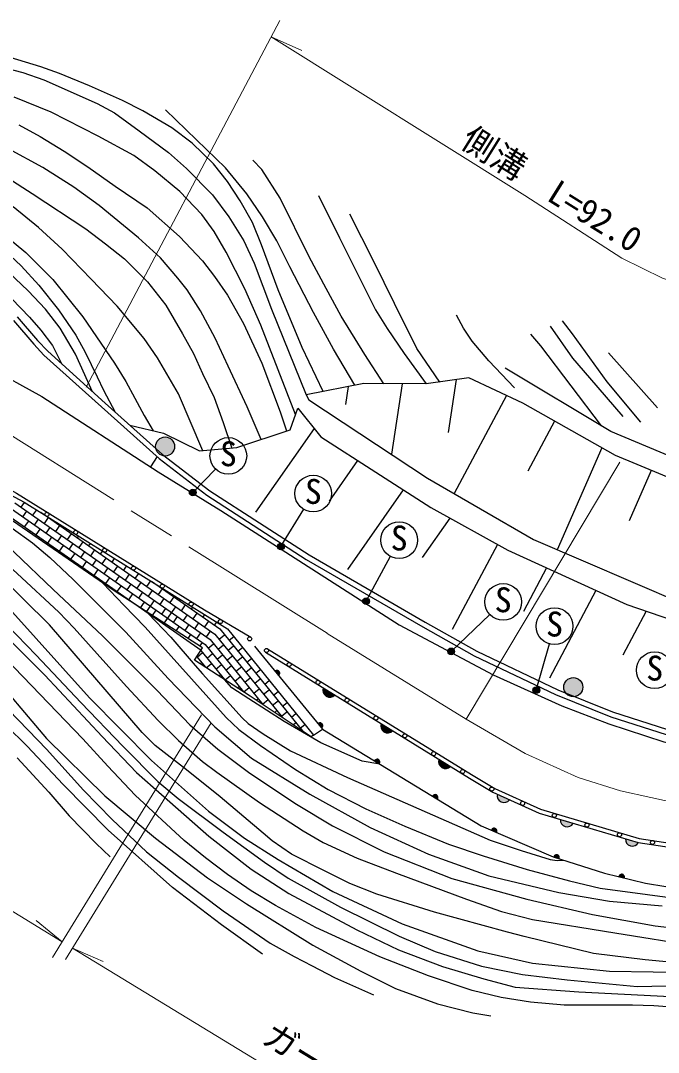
# Model space of a CAD drawing. Units: millimetres at full size, sheet at 1:1000; details may follow other scales. Extents: x 40000 to 680000, y 20000 to 380000.
# Drawn here: x 415236 to 462139, y 260127 to 336054 of the extents above; entities that cross this region are included whole.
import ezdxf
from ezdxf.enums import TextEntityAlignment as Align

# ---------------------------------------------------------------- set-up
doc = ezdxf.new("R2010")
doc.units = ezdxf.units.MM
doc.header["$LTSCALE"] = 1000
doc.linetypes.add('CHAIN', pattern=[18.5, 12, -1.5, 3.5, -1.5])
for name, color, linetype, lineweight in [('M-BGD', 7, 'Continuous', 25), ('M-BGD-EXST', 7, 'Continuous', 25), ('M-BMK', 2, 'CHAIN', 13), ('M-STR-HTXT', 7, 'Continuous', 13)]:
    doc.layers.add(name, color=color, linetype=linetype, lineweight=lineweight)
doc.styles.add('ＭＳ ゴシック', font='')
doc.styles.get('ＭＳ ゴシック').set_extended_font_data('MS Gothic')

msp = doc.modelspace()

# ---------------------------------------------------------------- hatches: boundary and pattern name
at = {"layer": 'M-BGD'}
for points in [[(425161, 304713, -1), (426561, 304713, -1)], [(434193, 287863), (433939, 288173, -0.4608), (434248, 288167, -0.4608)], [(455184, 287002, -1), (456584, 287002, -1)], [(437497, 286944), (438340, 286424, -0.82183)], [(437110, 284308), (437364, 283997, 0.4608), (437419, 284301, 0.4608)], [(441752, 284318), (442595, 283798, -0.82183)], [(441265, 281575), (441608, 281365, 0.4608), (441559, 281671, 0.4608)], [(446007, 281692), (446850, 281172, -0.82183)], [(445535, 278973), (445878, 278764, 0.4608), (445829, 279069, 0.4608)], [(450299, 279132), (451201, 278722, -0.82183)], [(454930, 277274), (455880, 276993, -0.82183)], [(449858, 276474), (450227, 276316, 0.4608), (450136, 276611, 0.4608)], [(460674, 275572), (459724, 275853, 0.82183)], [(454453, 274502), (454835, 274379, 0.4608), (454716, 274665, 0.4608)], [(459235, 273052), (459626, 272958, 0.4608), (459485, 273233, 0.4608)]]:
    msp.add_hatch(color=256, dxfattribs=at).paths.add_polyline_path(points)
at = {"layer": 'M-BGD-EXST'}
for points in [[(428116, 301450, -1), (427677, 301211, -0.41421), (427777, 301550, -0.41421)], [(434603, 297477, -1), (434164, 297238, -0.41421), (434264, 297577, -0.41421)], [(440862, 293454, -1), (440423, 293215, -0.41421), (440523, 293554, -0.41421)], [(447121, 289754, -1), (446682, 289514, -0.41421), (446782, 289854, -0.41421)], [(453381, 286899, -1), (452941, 286659, -0.41421), (453041, 286999, -0.41421)]]:
    msp.add_hatch(color=256, dxfattribs=at).paths.add_polyline_path(points)

# ---------------------------------------------------------------- linework, layer by layer
at = {"layer": 'M-BGD'}
for p, q in [((462068, 307564), (458465, 311610)), ((439325, 309120), (439126, 307811)), ((443303, 309326), (442514, 304138)), ((447279, 309639), (446687, 305744)), ((450978, 308465), (447131, 301247)), ((436823, 306030), (432506, 299877)), ((454507, 306586), (452547, 302910)), ((457990, 304619), (454696, 297112)), ((425266, 303968), (424785, 303225)), ((440017, 303678), (437927, 300700)), ((461621, 302956), (459994, 299247)), ((443382, 301516), (439278, 295668)), ((414559, 300118), (428813, 290138)), ((414804, 300578), (429171, 290522)), ((415276, 300251), (415517, 300595)), ((415404, 299527), (415702, 299953)), ((416128, 299655), (416415, 300065)), ((414299, 299666), (428508, 289716)), ((415531, 298803), (415830, 299229)), ((416256, 298931), (416554, 299357)), ((416725, 299872), (429529, 290906)), ((416980, 299058), (417278, 299484)), ((417704, 299186), (417727, 299219)), ((446800, 299443), (444771, 296551)), ((415879, 298392), (415957, 298505)), ((416383, 298206), (416682, 298632)), ((417108, 298334), (417406, 298760)), ((417832, 298462), (418130, 298888)), ((418556, 298590), (418612, 298669)), ((416735, 297802), (416809, 297908)), ((417235, 297610), (417534, 298036)), ((417959, 297738), (418258, 298164)), ((418684, 297865), (418982, 298291)), ((419408, 297993), (419496, 298119)), ((419536, 297269), (419834, 297695)), ((417590, 297211), (417661, 297312)), ((418087, 297013), (418385, 297439)), ((418811, 297141), (419110, 297567)), ((419663, 296545), (419962, 296971)), ((420260, 297397), (420380, 297569)), ((420388, 296672), (420686, 297098)), ((421112, 296800), (421265, 297018)), ((450298, 297503), (446985, 291238)), ((418446, 296620), (418513, 296715)), ((418939, 296417), (419237, 296843)), ((419302, 296029), (419365, 296119)), ((419791, 295820), (420089, 296246)), ((420515, 295948), (420814, 296374)), ((421239, 296076), (421538, 296502)), ((421964, 296204), (422149, 296468)), ((420158, 295438), (420217, 295522)), ((420643, 295224), (420941, 295650)), ((421367, 295352), (421665, 295778)), ((422091, 295479), (422390, 295905)), ((422816, 295607), (423033, 295918)), ((423668, 295010), (423918, 295368)), ((453907, 295783), (452215, 292583)), ((421014, 294847), (421069, 294926)), ((421495, 294627), (421793, 295053)), ((422219, 294755), (422517, 295181)), ((422943, 294883), (423242, 295309)), ((423795, 294286), (424093, 294712)), ((424519, 294414), (424802, 294818)), ((424863, 294808), (429887, 291290)), ((421870, 294256), (421921, 294329)), ((422347, 294031), (422645, 294457)), ((423071, 294159), (423369, 294585)), ((423199, 293434), (423497, 293860)), ((423923, 293562), (424221, 293988)), ((424647, 293690), (424945, 294116)), ((425371, 293817), (425670, 294243)), ((426096, 293945), (426129, 293992)), ((457548, 294125), (454128, 287660)), ((422739, 293685), (422773, 293733)), ((424051, 292839), (424349, 293264)), ((424489, 292557), (425073, 293391)), ((425499, 293093), (425797, 293519)), ((426223, 293221), (426522, 293647)), ((426947, 293349), (427013, 293442)), ((424926, 292275), (425201, 292667)), ((425627, 292369), (425925, 292795)), ((425801, 291711), (426649, 292923)), ((427075, 292624), (427373, 293050)), ((427203, 291900), (427501, 292326)), ((427799, 292752), (427897, 292892)), ((427927, 292028), (428225, 292454)), ((428651, 292156), (428781, 292341)), ((461241, 292602), (459523, 289354)), ((425801, 291711), (426053, 292071)), ((426479, 291772), (426777, 292198)), ((427331, 291176), (427629, 291602)), ((428055, 291304), (428353, 291730)), ((428779, 291431), (429077, 291857)), ((429503, 291559), (429666, 291791)), ((426689, 291167), (426905, 291474)), ((427550, 290583), (427757, 290878)), ((428183, 290579), (428481, 291005)), ((428907, 290707), (429205, 291133)), ((429529, 290906), (434507, 284758)), ((429834, 290529), (430239, 290856)), ((429887, 291290), (435958, 283793)), ((428425, 290019), (428608, 290281)), ((428813, 290138), (431624, 286666)), ((429026, 289875), (429430, 290202)), ((429171, 290522), (433057, 285724)), ((429758, 289798), (430162, 290125)), ((430489, 289721), (430893, 290048)), ((430566, 290452), (430910, 290731)), ((428218, 289220), (428622, 289547)), ((428498, 289700), (430224, 287569)), ((428949, 289143), (429353, 289471)), ((429681, 289066), (430085, 289394)), ((430412, 288990), (430816, 289317)), ((431220, 289644), (431563, 289922)), ((428202, 289240), (428824, 288471)), ((428432, 288724), (428545, 288816)), ((428892, 288428), (429277, 288739)), ((429604, 288335), (430008, 288662)), ((430335, 288258), (430739, 288585)), ((431143, 288913), (431548, 289240)), ((431875, 288836), (432217, 289113)), ((429812, 287835), (429931, 287931)), ((430272, 287538), (430662, 287854)), ((430990, 287450), (431394, 287777)), ((431067, 288181), (431471, 288509)), ((431798, 288104), (432202, 288432)), ((432529, 288028), (432870, 288303)), ((431192, 286945), (431317, 287046)), ((431721, 287373), (432125, 287700)), ((432452, 287296), (432857, 287623)), ((433184, 287219), (433523, 287494)), ((431652, 286648), (432048, 286969)), ((432376, 286565), (432780, 286892)), ((433107, 286488), (433511, 286815)), ((433838, 286411), (434176, 286685)), ((432566, 286050), (432703, 286161)), ((433030, 285757), (433434, 286084)), ((433761, 285680), (434165, 286007)), ((434493, 285603), (434830, 285876)), ((433927, 285145), (434089, 285276)), ((434416, 284872), (434820, 285199)), ((435147, 284795), (435483, 285066)), ((435288, 284239), (435474, 284391)), ((435802, 283986), (436136, 284257)), ((436773, 283469), (437439, 283906))]:
    msp.add_line(p, q, dxfattribs=at)
for points in [[(416715, 332661), (412757, 333854), (409486, 334499), (406537, 334867), (402799, 335259), (400172, 335443), (397638, 335466), (394874, 335397), (392101, 335097), (389406, 334637), (386984, 334153), (384197, 333209), (381474, 332241), (379516, 331666), (377392, 331205), (374602, 330905), (370611, 330651), (362889, 330098)], [(411777, 333176), (415385, 332246), (416941, 331705), (420860, 329955), (422136, 329257), (423949, 327940), (426104, 326343), (427444, 325174), (429349, 323228), (430543, 321627), (431661, 319840), (432418, 318195), (433679, 314818), (436233, 308520)], [(437496, 308765), (435939, 311997), (434180, 316252), (432950, 319551), (432294, 321208), (431374, 322795), (430443, 324219), (429419, 325523), (427855, 327041), (426350, 328177), (424233, 329409), (422728, 330166), (420312, 331261), (418105, 332156), (416715, 332661)], [(435461, 307063), (432898, 313633), (431731, 316309), (430358, 319012), (429458, 320538), (428574, 321799), (426937, 323471), (425101, 324998), (423558, 326136), (420943, 327548), (417491, 329308), (414751, 330419)], [(439823, 309217), (438241, 311868), (436780, 314587), (435031, 317947), (434070, 319848), (433018, 321620), (431875, 323312), (430309, 325232), (428160, 327290), (425898, 329492)], [(415094, 328378), (416683, 327524), (418448, 326445), (420187, 325300), (422180, 323870), (424553, 322266), (426911, 320163), (428612, 318386), (429487, 317222), (430439, 315853), (431637, 313773), (432982, 310850), (434312, 307260), (434784, 305861)], [(432919, 305232), (431885, 307643), (430511, 310616), (429550, 312697), (428455, 314707), (427475, 316238), (426788, 317096), (425518, 318605), (423910, 320074), (421023, 322449), (419143, 323793), (416866, 325245), (414350, 326615)], [(441936, 309335), (440542, 311484), (438820, 314305), (437706, 316334), (436464, 318666), (434327, 322987), (432972, 325094), (432320, 325790)], [(412469, 325641), (416090, 323335), (420040, 320724), (421481, 319626), (422873, 318535), (424566, 316834), (425925, 315111), (427131, 313002), (427946, 311560), (428600, 310097), (429475, 308323), (430121, 306483), (430772, 304596)], [(437139, 323179), (438676, 320062), (441347, 314772), (442186, 313388), (443444, 311564), (445070, 309314)], [(428628, 304405), (426842, 308592), (425299, 311251), (424322, 312669), (422337, 315038), (420428, 317039), (418283, 319241), (416546, 320825), (414688, 322363)], [(420526, 308742), (419264, 311504), (418133, 313414), (417055, 314817), (415800, 316178), (414369, 317523), (413015, 318424), (410926, 319550), (409395, 320173), (407043, 320910), (405897, 321221), (404799, 321475), (402828, 321752), (401320, 321858), (400178, 321809), (398684, 321738), (396290, 321348), (394638, 321078), (392649, 320576), (390986, 320147)], [(446056, 309459), (444376, 311919), (442725, 315245), (441208, 318323), (439445, 321801)], [(413016, 321118), (415612, 318982), (417598, 317014), (419820, 314262), (422131, 310858), (422973, 309493), (423630, 308280), (424315, 307001), (424975, 305876)], [(402371, 319939), (403412, 319939), (405720, 319771), (407410, 319506), (409216, 318792), (410641, 318261), (412304, 317409), (413521, 316485), (414583, 315592), (415898, 314234), (416709, 313285), (417575, 312141), (418277, 310773)], [(414084, 319134), (415284, 318019), (416585, 316591), (418013, 314771), (419299, 312909), (419974, 311659), (420862, 309840), (421338, 308853), (422186, 307249)], [(394022, 317827), (397726, 316336), (401571, 314987), (406688, 313249), (412768, 310590), (416806, 308389), (425352, 302857), (429959, 300008), (443081, 291592), (449981, 287918), (455036, 285619), (458485, 284303), (462531, 282972), (466281, 282201), (469382, 281859), (472504, 281720), (475514, 281831), (478259, 282178), (481076, 282733), (485086, 283995), (493086, 286823), (499742, 289264)], [(451565, 309029), (449677, 311008), (448457, 312454), (447813, 313413), (447305, 314383)], [(414714, 313985), (416198, 312254), (416953, 311445), (421185, 307625), (425418, 303831), (428923, 301138), (436245, 296400), (444807, 291438), (448602, 289318), (454580, 286460), (458634, 284810), (462715, 283519)], [(414991, 314258), (416487, 312512), (417225, 311721), (421444, 307913), (425666, 304130), (429147, 301455), (436448, 296731), (444998, 291775), (448780, 289663), (454737, 286815), (458766, 285175), (462819, 283893)], [(460860, 306513), (458375, 309464), (455816, 313006), (455099, 313958)], [(457948, 306232), (453491, 312112), (452748, 312985)], [(459561, 306933), (457092, 309758), (455858, 311225), (454210, 313572)], [(487793, 306460), (482618, 304323), (466959, 302342), (458647, 305813), (450876, 310469)], [(367404, 304173), (371486, 306020), (374550, 307180), (378446, 308274), (381672, 308894), (386059, 309374), (391345, 309274), (396443, 308579), (401742, 307300), (407765, 304728), (415494, 300609), (430446, 291306), (436773, 283469), (436615, 283356), (432123, 286345), (428034, 288981), (428622, 289892), (422114, 294087), (414242, 299523), (407958, 300521), (398386, 302700), (388893, 307546), (382255, 304711), (388171, 309334)], [(381414, 309216), (386404, 309601), (391068, 309601), (395499, 308927), (398802, 308319), (402046, 307472), (408207, 304924), (411053, 303454), (414942, 301282), (428748, 292691), (432154, 290689)], [(488605, 305143), (481454, 302433), (474076, 301025), (466249, 301025), (458993, 304053), (452163, 307909), (448188, 309773), (445070, 309314), (440483, 309345), (436233, 308520), (436444, 308138), (445170, 302387), (452950, 297860), (463923, 293156), (472780, 293499), (480645, 294492), (494116, 298091)], [(423257, 306289), (425745, 305690), (428391, 304384), (431130, 304628), (435055, 305952), (435633, 307532), (437306, 305420), (445395, 300222), (451074, 297073), (459818, 293091), (463178, 291936), (471801, 290299), (480689, 291672), (491568, 295523), (494469, 297261)], [(398386, 302700), (400310, 301785), (401919, 300840), (403947, 299518), (406202, 297876), (409917, 294942), (413418, 291474), (417017, 287891), (421230, 283381), (423756, 280723), (426206, 278562), (429071, 276039), (432184, 273615), (434967, 271825), (439972, 269146), (443025, 267661), (446262, 266443), (449298, 265542), (451618, 264925), (456288, 264574), (463013, 264241)], [(404626, 301280), (406202, 299885), (408182, 297875), (410669, 295249), (416373, 289349), (419671, 285883), (422769, 282624), (425331, 280048), (426816, 278799), (430128, 276328), (433162, 274122), (434908, 272935), (438773, 270821), (443065, 268681), (445712, 267549), (449132, 266463), (452159, 265845), (455435, 265460), (460592, 264964), (467000, 265119)], [(406674, 300814), (408168, 299335), (410989, 296521), (414409, 292763), (420300, 286207), (424861, 281601), (429052, 277881), (431705, 275880), (434170, 274311), (438199, 271953), (443307, 269583), (448854, 267597), (452881, 266701), (458546, 266100), (464966, 266013)], [(465561, 266524), (461168, 266931), (457380, 267394), (452270, 268650), (451038, 268969), (445681, 270444), (441428, 271771), (439456, 272563), (437573, 273484), (435162, 274717), (433726, 275688), (433074, 276251), (429908, 278931), (427438, 280912), (425140, 282704), (424184, 283665), (417359, 291582), (411536, 297299), (410111, 298913), (408868, 300377)], [(410069, 300186), (411955, 298121), (414990, 295372), (418049, 292516), (419169, 291345), (420864, 289454), (423024, 287046), (425360, 284538), (426843, 283079), (428603, 281535), (429657, 280753), (432809, 278517), (436021, 276437), (437493, 275563), (439987, 274428), (442878, 273321), (448036, 271396), (450613, 270484), (452885, 269893), (458947, 268920), (465051, 267954)], [(411790, 299912), (414770, 296938), (417625, 294192), (421263, 290780), (425282, 286752), (427689, 284232), (429738, 282449), (432093, 280675), (435516, 278384), (438181, 276802), (441971, 274880), (446961, 272934), (452456, 271393), (457289, 270280), (461897, 269449), (466105, 268939)], [(413064, 299710), (414622, 298696), (416105, 297612), (417389, 296546), (419101, 294920), (422983, 291054), (426097, 287650), (429526, 284089), (432209, 281779), (436503, 279128), (440949, 276673), (445223, 274719), (449669, 273121), (454827, 271899), (458553, 271254), (462412, 270907)], [(421283, 294662), (422819, 293046), (424385, 291426), (430343, 284778), (431288, 283887), (432871, 282700), (435462, 280932), (437851, 279483), (440626, 278041), (443482, 276761), (446693, 275458), (449256, 274588), (452490, 273588), (455613, 272744), (457870, 272217), (461351, 271741), (466077, 271105)], [(424596, 292456), (426281, 290670), (428084, 288606), (428607, 287979), (431520, 284752), (431974, 284333), (433084, 283565), (435077, 282324), (439283, 280356), (449779, 275740), (452042, 274993), (454190, 274332), (454686, 274252), (455190, 274265)], [(464812, 263341), (461800, 263541), (460230, 263591), (455218, 263592), (452745, 263819), (450570, 264154), (448450, 264668), (445231, 265761), (441659, 267164), (436943, 269324), (433985, 270931), (432193, 272016), (430444, 273211), (428844, 274432), (427273, 275711), (423660, 279064), (421657, 281196), (419819, 283209), (411599, 291703)], [(432429, 290014), (437439, 283906), (449098, 276801), (454404, 274518), (458168, 273309), (461203, 272578), (465668, 271839), (468093, 271621), (469108, 271581)], [(433242, 289570), (448244, 280312), (449962, 279286), (453369, 277737), (460653, 275578), (466056, 274755), (469131, 274480)], [(433400, 289825), (448400, 280568), (450102, 279552), (453474, 278019), (460718, 275871), (466092, 275053), (469158, 274779)], [(412686, 288484), (417142, 283221), (421426, 279013), (425145, 275898), (428976, 272961), (431841, 271061), (436735, 268006), (440245, 266093), (442808, 264836), (445900, 263706), (448506, 263037), (449827, 262814)], [(441655, 281337), (440360, 281559), (437326, 282916), (434626, 284487), (432015, 286146), (430774, 286965), (430224, 287569)], [(414354, 285324), (416488, 283110), (417138, 282432), (419854, 279425), (421958, 277253), (424490, 274895), (426838, 273022), (430127, 270538), (433600, 268161), (435354, 267185), (436675, 266487), (438325, 265644), (441194, 264350)], [(433013, 267352), (429999, 269518), (426399, 272268), (421677, 276474), (418360, 279850), (415706, 282670), (414174, 284193)], [(414971, 281810), (417301, 279287), (418799, 277542), (420790, 275509), (421829, 274522)]]:
    msp.add_lwpolyline(points, dxfattribs=at)
for centre, radius in [((425861, 304713), 700), ((417168, 299720), 150), ((419291, 298399), 150), ((421413, 297078), 150), ((423536, 295757), 150), ((425659, 294437), 150), ((427781, 293116), 150), ((429923, 291826), 150), ((432078, 290559), 150), ((433321, 289698), 150), ((434983, 288672), 150), ((437110, 287359), 150), ((455884, 287002), 700), ((439238, 286046), 150), ((441365, 284733), 150), ((443493, 283420), 150), ((445620, 282108), 150), ((447748, 280795), 150), ((449889, 279504), 150), ((452156, 278453), 150), ((454486, 277562), 150), ((456883, 276852), 150), ((459280, 276141), 150), ((461707, 275569), 150)]:
    msp.add_circle(centre, radius, dxfattribs=at)
for centre, radius, start, end in [((434090, 288038), 203, 300.39922, 138.3226), ((437970, 286767), 505, 159.49064, 317.14883), ((437261, 284172), 203, 300.39922, 138.3226), ((442225, 284141), 505, 159.49064, 317.14883), ((441453, 281497), 203, 319.68237, 157.60576), ((446480, 281516), 505, 159.49064, 317.14883), ((445723, 278895), 203, 319.68237, 157.60576), ((450791, 279016), 505, 166.72688, 324.38507), ((455433, 277227), 505, 174.65984, 332.31803), ((450055, 276424), 203, 327.75092, 165.67431), ((460226, 275806), 505, 174.65984, 332.31803), ((454653, 274471), 203, 333.22991, 171.1533), ((459438, 273036), 203, 337.50759, 175.43098)]:
    msp.add_arc(centre, radius, start, end, dxfattribs=at)
at = {"layer": 'M-BGD-EXST'}
for p, q in [((427896, 301330), (429570, 303053)), ((434383, 297357), (436053, 300096)), ((440642, 293334), (442432, 296636)), ((446901, 289634), (449749, 292344)), ((453161, 286779), (454133, 290191))]:
    msp.add_line(p, q, dxfattribs=at)
for centre, radius in [((430510, 304021), 1350), ((436756, 301248), 1350), ((427896, 301330), 250), ((443075, 297823), 1350), ((434383, 297357), 250), ((450727, 293275), 1350), ((440642, 293334), 250), ((454503, 291489), 1350), ((446901, 289634), 250), ((461870, 288249), 1350), ((453161, 286779), 250)]:
    msp.add_circle(centre, radius, dxfattribs=at)
at = {"layer": 'M-BMK'}
msp.add_lwpolyline([(463979, 278362), (459364, 279381), (456246, 280366), (452334, 282113), (447994, 284654), (437772, 290966), (411979, 307124), (408264, 308906), (404081, 310520), (400651, 311519), (398112, 312098), (394472, 312727), (391284, 312959), (388004, 313046), (383864, 312796), (378424, 312038), (374335, 310941), (371196, 309898), (366841, 307991)], dxfattribs=at)
at = {"layer": 'M-STR-HTXT'}
for p, q in [((420051, 309079), (434307, 336054)), ((433671, 334850), (435914, 333851)), ((447994, 284654), (459313, 303565)), ((428541, 284977), (417571, 267098)), ((429247, 284375), (418525, 266949)), ((418282, 268256), (416388, 269819)), ((419046, 267795), (421299, 266822))]:
    msp.add_line(p, q, dxfattribs=at)
for points in [[(487597, 318234), (484073, 316651), (479335, 315373), (476585, 314982), (474121, 314845), (472110, 314891), (469026, 315247), (465851, 315926), (462445, 317101), (459465, 318585), (452310, 323194), (433671, 334850)], [(386286, 280549), (389766, 280775), (393242, 280483), (395567, 280066), (399216, 279034), (401798, 278034), (404819, 276471), (409242, 273803), (418282, 268256)], [(419046, 267795), (432290, 259721), (440614, 254632), (444167, 252961), (449874, 250831), (456277, 249147), (463306, 248036), (468181, 247697)]]:
    msp.add_lwpolyline(points, dxfattribs=at)

# ---------------------------------------------------------------- texts
at = {"layer": 'M-BGD-EXST', "style": 'ＭＳ ゴシック'}
for p in [(429855, 302729), (436101, 299956), (442420, 296530), (450072, 291983), (453848, 290197), (461215, 286956)]:
    msp.add_text('S', height=1833, rotation=358.508, dxfattribs=at).set_placement(p, align=Align.BOTTOM_LEFT)
at = {"layer": 'M-STR-HTXT', "style": 'ＭＳ ゴシック'}
for s, rotation, p in [('側溝\u3000L=92.0', 327.979, (447186, 326398)), ('ガードレール', 328.558, (432582, 260431))]:
    msp.add_text(s, height=1833, rotation=rotation, dxfattribs=at).set_placement(p, align=Align.BOTTOM_LEFT)

doc.saveas('drawing.dxf')
